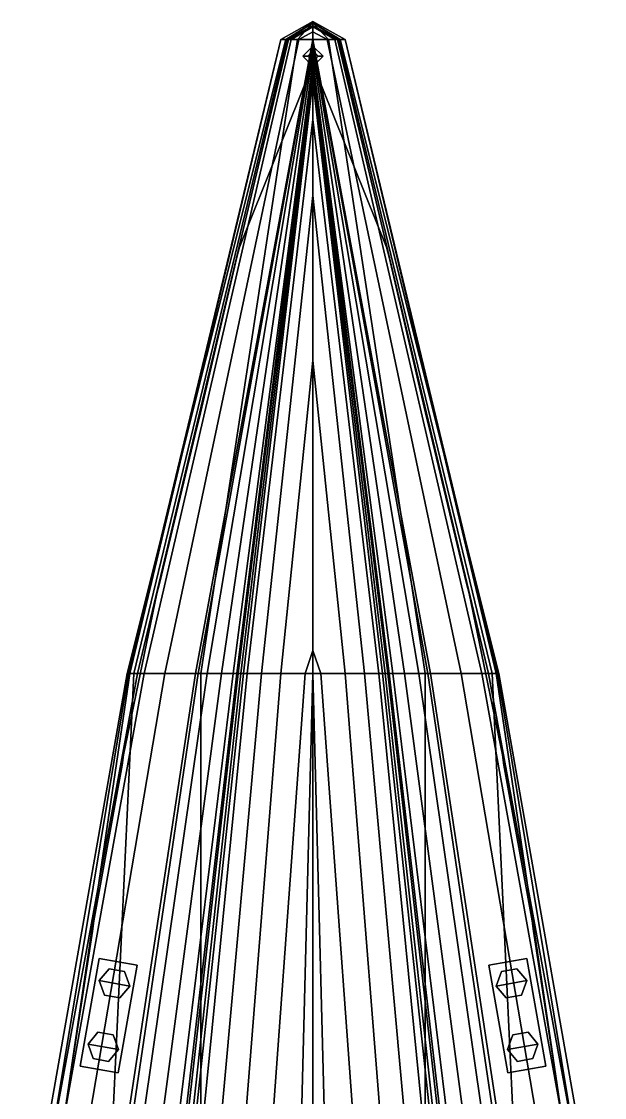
# Model space of a CAD drawing. Header units: millimetres. Extents: x -5 to 5, y -86 to 49.
# Drawn here: x -2.26 to 2.26, y 40.58 to 48.93 of the extents above; entities that cross this region are included whole.
import ezdxf

# ---------------------------------------------------------------- set-up
doc = ezdxf.new("R2010")
doc.units = ezdxf.units.MM
for name, color, linetype in [('drawing', 9, 'Continuous'), ('h2', 6, 'Continuous'), ('railings', 6, 'Continuous')]:
    doc.layers.add(name, color=color, linetype=linetype)

msp = doc.modelspace()

# ---------------------------------------------------------------- linework, layer by layer
at = {"color": 2}
for points in [[(0.21, 48.79, 4.7), (0, 48.92, 4.7), (0, 48.93, 4.81), (0.25, 48.79, 4.81)], [(0.25, 48.79, 4.81), (0, 48.93, 4.81), (0, 48.93, 4.86), (0.25, 48.79, 4.86)], [(0.19, 48.79, 4.52), (0, 48.9, 4.52), (0, 48.92, 4.7), (0.21, 48.79, 4.7)], [(1.36, 43.87, 4.52), (0.19, 48.79, 4.52), (0.21, 48.79, 4.7), (1.44, 43.87, 4.7)], [(1.44, 43.87, 4.7), (0.21, 48.79, 4.7), (0.25, 48.79, 4.81), (1.43, 43.87, 4.83)], [(1.43, 43.87, 4.83), (0.25, 48.79, 4.81), (0.25, 48.79, 4.86), (1.42, 43.87, 4.86)], [(2.22, 39.21, 4.52), (1.36, 43.87, 4.52), (1.44, 43.87, 4.7), (2.26, 39.21, 4.61)], [(2.2, 39.21, 4.76), (1.43, 43.87, 4.83), (1.42, 43.87, 4.86), (2.11, 39.21, 4.81)], [(2.26, 39.21, 4.61), (1.44, 43.87, 4.7), (1.43, 43.87, 4.83), (2.2, 39.21, 4.76)]]:
    msp.add_3dface(points, dxfattribs=at)
for points in [[(0.25, 48.79, 4.86), (0, 48.93, 4.86), (0, 48.92, 4.9), (0.2, 48.79, 4.9)], [(0.2, 48.79, 4.9), (0, 48.92, 4.9), (0, 48.92, 4.9), (0.12, 48.79, 4.92)], [(0.12, 48.79, 4.92), (0, 48.92, 4.9), (0, 48.92, 4.9), (0, 48.79, 4.92)], [(0.17, 48.79, 4.35), (0, 48.89, 4.35), (0, 48.9, 4.52), (0.19, 48.79, 4.52)], [(0.11, 48.79, 3.82), (0, 48.85, 3.82), (0, 48.89, 4.35), (0.17, 48.79, 4.35)], [(0, 48.79, 2.72), (0, 48.79, 2.72), (0, 48.85, 3.82), (0.11, 48.79, 3.82)], [(0.91, 43.87, 2.72), (0, 48.79, 2.72), (0.11, 48.79, 3.82), (1.15, 43.87, 3.82)], [(0.87, 43.87, 4.98), (0.12, 48.79, 4.92), (0, 48.79, 4.92), (0, 43.87, 5.02)], [(0.89, 43.87, 2.54), (0, 48.78, 2.54), (0, 48.79, 2.72), (0.91, 43.87, 2.72)], [(0.82, 43.87, 2.2), (0, 48.75, 2.2), (0, 48.78, 2.54), (0.89, 43.87, 2.54)], [(1.15, 43.87, 3.82), (0.11, 48.79, 3.82), (0.17, 48.79, 4.35), (1.31, 43.87, 4.35)], [(1.39, 43.87, 4.9), (0.2, 48.79, 4.9), (0.12, 48.79, 4.92), (0.87, 43.87, 4.98)], [(1.31, 43.87, 4.35), (0.17, 48.79, 4.35), (0.19, 48.79, 4.52), (1.36, 43.87, 4.52)], [(1.42, 43.87, 4.86), (0.25, 48.79, 4.86), (0.2, 48.79, 4.9), (1.39, 43.87, 4.9)], [(0, 48.74, 4.92), (-0.08, 48.66, 4.92), (-0.04, 48.66, 9.35), (0, 48.7, 9.35)], [(0, 48.62, 9.35), (0.04, 48.66, 9.35), (0, 48.7, 9.35), (-0.04, 48.66, 9.35)], [(0.71, 43.87, 1.35), (0, 48.7, 1.35), (0, 48.75, 2.2), (0.82, 43.87, 2.2)], [(0.08, 48.66, 4.92), (0, 48.74, 4.92), (0, 48.7, 9.35), (0.04, 48.66, 9.35)], [(0.62, 43.87, 0.42), (0, 48.62, 0.42), (0, 48.7, 1.35), (0.71, 43.87, 1.35)], [(-0.08, 48.66, 4.92), (0, 48.58, 4.92), (0, 48.62, 9.35), (-0.04, 48.66, 9.35)], [(0, 48.58, 4.92), (0.08, 48.66, 4.92), (0.04, 48.66, 9.35), (0, 48.62, 9.35)], [(0, 22.16, 24.81), (0, 48.64, 5.23), (0, 48.64, 5.28), (0, 22.16, 24.85)], [(0, 22.16, 24.85), (0, 48.64, 5.28), (0, 48.64, 5.23), (0, 22.16, 24.81)], [(0.59, 43.87), (0, 48.6), (0, 48.62, 0.42), (0.62, 43.87, 0.42)], [(0.58, 43.87, -0.25), (0, 48.58, -0.25), (0, 48.6), (0.59, 43.87)], [(0.56, 43.87, -0.53), (0, 48.53, -0.53), (0, 48.58, -0.25), (0.58, 43.87, -0.25)], [(0.54, 43.87, -0.83), (0, 48.47, -0.83), (0, 48.53, -0.53), (0.56, 43.87, -0.53)], [(0.51, 43.87, -1.38), (0, 48.17, -1.38), (0, 48.47, -0.83), (0.54, 43.87, -0.83)], [(0.4, 43.87, -1.91), (0, 47.58, -1.91), (0, 48.17, -1.38), (0.51, 43.87, -1.38)], [(0.25, 43.87, -2.29), (0, 46.3, -2.29), (0, 47.58, -1.91), (0.4, 43.87, -1.91)], [(0.06, 43.87, -2.61), (0, 44.05, -2.61), (0, 46.3, -2.29), (0.25, 43.87, -2.29)], [(0, 43.87, -2.64), (0, 43.87, -2.64), (0, 44.05, -2.61), (0.06, 43.87, -2.61)], [(0, 39.21, -2.93), (0, 43.87, -2.64), (0, 43.87, -2.64), (0.12, 39.21, -2.9)], [(0.12, 39.21, -2.9), (0, 43.87, -2.64), (0.06, 43.87, -2.61), (0.4, 39.21, -2.61)], [(0.87, 39.21, 4.98), (0.87, 43.87, 4.98), (0, 43.87, 5.02), (0, 39.21, 5.02)], [(0.4, 39.21, -2.61), (0.06, 43.87, -2.61), (0.25, 43.87, -2.29), (0.62, 39.21, -2.29)], [(0.62, 39.21, -2.29), (0.25, 43.87, -2.29), (0.4, 43.87, -1.91), (0.82, 39.21, -1.91)], [(0.82, 39.21, -1.91), (0.4, 43.87, -1.91), (0.51, 43.87, -1.38), (0.97, 39.21, -1.38)], [(0.97, 39.21, -1.38), (0.51, 43.87, -1.38), (0.54, 43.87, -0.83), (1.04, 39.21, -0.83)], [(1.04, 39.21, -0.83), (0.54, 43.87, -0.83), (0.56, 43.87, -0.53), (1.07, 39.21, -0.53)], [(1.07, 39.21, -0.53), (0.56, 43.87, -0.53), (0.58, 43.87, -0.25), (1.11, 39.21, -0.25)], [(1.11, 39.21, -0.25), (0.58, 43.87, -0.25), (0.59, 43.87), (1.13, 39.21)], [(1.13, 39.21), (0.59, 43.87), (0.62, 43.87, 0.42), (1.19, 39.21, 0.42)], [(1.19, 39.21, 0.42), (0.62, 43.87, 0.42), (0.71, 43.87, 1.35), (1.33, 39.21, 1.35)], [(1.33, 39.21, 1.35), (0.71, 43.87, 1.35), (0.82, 43.87, 2.2), (1.49, 39.21, 2.2)], [(1.49, 39.21, 2.2), (0.82, 43.87, 2.2), (0.89, 43.87, 2.54), (1.58, 39.21, 2.54)], [(1.61, 39.21, 4.9), (1.39, 43.87, 4.9), (0.87, 43.87, 4.98), (0.87, 39.21, 4.98)], [(1.58, 39.21, 2.54), (0.89, 43.87, 2.54), (0.91, 43.87, 2.72), (1.62, 39.21, 2.72)], [(1.62, 39.21, 2.72), (0.91, 43.87, 2.72), (1.15, 43.87, 3.82), (1.94, 39.21, 3.82)], [(1.94, 39.21, 3.82), (1.15, 43.87, 3.82), (1.31, 43.87, 4.35), (2.15, 39.21, 4.35)], [(2.15, 39.21, 4.35), (1.31, 43.87, 4.35), (1.36, 43.87, 4.52), (2.22, 39.21, 4.52)], [(2.11, 39.21, 4.81), (1.42, 43.87, 4.86), (1.39, 43.87, 4.9), (1.61, 39.21, 4.9)], [(-1.6578, 41.6592, 4.82), (-1.8054, 40.8221, 4.82), (-1.8054, 40.8221, 4.93), (-1.6578, 41.6592, 4.93)], [(-1.8054, 40.8221, 4.93), (-1.51, 40.77, 4.93), (-1.3624, 41.6071, 4.93), (-1.6578, 41.6592, 4.93)], [(-1.6578, 41.6592, 4.93), (-1.3624, 41.6071, 4.93), (-1.3624, 41.6071, 4.82), (-1.6578, 41.6592, 4.82)], [(-1.3624, 41.6071, 4.93), (-1.51, 40.77, 4.93), (-1.51, 40.77, 4.82), (-1.3624, 41.6071, 4.82)], [(1.3624, 41.6071, 4.93), (1.6578, 41.6592, 4.93), (1.6578, 41.6592, 4.82), (1.3624, 41.6071, 4.82)], [(1.51, 40.77, 4.93), (1.8054, 40.8221, 4.93), (1.6578, 41.6592, 4.93), (1.3624, 41.6071, 4.93)], [(1.3624, 41.6071, 4.82), (1.51, 40.77, 4.82), (1.51, 40.77, 4.93), (1.3624, 41.6071, 4.93)], [(1.6578, 41.6592, 4.93), (1.8054, 40.8221, 4.93), (1.8054, 40.8221, 4.82), (1.6578, 41.6592, 4.82)], [(-1.4625, 41.5576, 5.33), (-1.5807, 41.5785, 5.33), (-1.6578, 41.4866, 5.33), (-1.4215, 41.4449, 5.33)], [(-1.5807, 41.5785, 4.93), (-1.6578, 41.4866, 4.93), (-1.6578, 41.4866, 5.33), (-1.5807, 41.5785, 5.33)], [(-1.4625, 41.5576, 4.93), (-1.5807, 41.5785, 4.93), (-1.5807, 41.5785, 5.33), (-1.4625, 41.5576, 5.33)], [(-1.4215, 41.4449, 4.93), (-1.4625, 41.5576, 4.93), (-1.4625, 41.5576, 5.33), (-1.4215, 41.4449, 5.33)], [(1.5807, 41.5785, 5.33), (1.4625, 41.5576, 5.33), (1.4215, 41.4449, 5.33), (1.6578, 41.4866, 5.33)], [(1.4625, 41.5576, 4.93), (1.4215, 41.4449, 4.93), (1.4215, 41.4449, 5.33), (1.4625, 41.5576, 5.33)], [(1.5807, 41.5785, 4.93), (1.4625, 41.5576, 4.93), (1.4625, 41.5576, 5.33), (1.5807, 41.5785, 5.33)], [(1.6578, 41.4866, 4.93), (1.5807, 41.5785, 4.93), (1.5807, 41.5785, 5.33), (1.6578, 41.4866, 5.33)], [(-1.4215, 41.4449, 5.33), (-1.6578, 41.4866, 5.33), (-1.6168, 41.3738, 5.33), (-1.4986, 41.353, 5.33)], [(-1.6578, 41.4866, 4.93), (-1.6168, 41.3738, 4.93), (-1.6168, 41.3738, 5.33), (-1.6578, 41.4866, 5.33)], [(-1.4986, 41.353, 4.93), (-1.4215, 41.4449, 4.93), (-1.4215, 41.4449, 5.33), (-1.4986, 41.353, 5.33)], [(1.6578, 41.4866, 5.33), (1.4215, 41.4449, 5.33), (1.4986, 41.353, 5.33), (1.6168, 41.3738, 5.33)], [(1.4215, 41.4449, 4.93), (1.4986, 41.353, 4.93), (1.4986, 41.353, 5.33), (1.4215, 41.4449, 5.33)], [(1.6168, 41.3738, 4.93), (1.6578, 41.4866, 4.93), (1.6578, 41.4866, 5.33), (1.6168, 41.3738, 5.33)], [(-1.6168, 41.3738, 4.93), (-1.4986, 41.353, 4.93), (-1.4986, 41.353, 5.33), (-1.6168, 41.3738, 5.33)], [(1.4986, 41.353, 4.93), (1.6168, 41.3738, 4.93), (1.6168, 41.3738, 5.33), (1.4986, 41.353, 5.33)], [(-1.5493, 41.0652, 5.33), (-1.6675, 41.0861, 5.33), (-1.7446, 40.9942, 5.33), (-1.5083, 40.9525, 5.33)], [(-1.6675, 41.0861, 4.93), (-1.7446, 40.9942, 4.93), (-1.7446, 40.9942, 5.33), (-1.6675, 41.0861, 5.33)], [(-1.5493, 41.0652, 4.93), (-1.6675, 41.0861, 4.93), (-1.6675, 41.0861, 5.33), (-1.5493, 41.0652, 5.33)], [(1.6675, 41.0861, 5.33), (1.5493, 41.0652, 5.33), (1.5083, 40.9525, 5.33), (1.7446, 40.9942, 5.33)], [(1.6675, 41.0861, 4.93), (1.5493, 41.0652, 4.93), (1.5493, 41.0652, 5.33), (1.6675, 41.0861, 5.33)], [(1.7446, 40.9942, 4.93), (1.6675, 41.0861, 4.93), (1.6675, 41.0861, 5.33), (1.7446, 40.9942, 5.33)], [(-1.5083, 40.9525, 4.93), (-1.5493, 41.0652, 4.93), (-1.5493, 41.0652, 5.33), (-1.5083, 40.9525, 5.33)], [(1.5493, 41.0652, 4.93), (1.5083, 40.9525, 4.93), (1.5083, 40.9525, 5.33), (1.5493, 41.0652, 5.33)], [(-1.5083, 40.9525, 5.33), (-1.7446, 40.9942, 5.33), (-1.7036, 40.8814, 5.33), (-1.5854, 40.8605, 5.33)], [(-1.7446, 40.9942, 4.93), (-1.7036, 40.8814, 4.93), (-1.7036, 40.8814, 5.33), (-1.7446, 40.9942, 5.33)], [(-1.5854, 40.8605, 4.93), (-1.5083, 40.9525, 4.93), (-1.5083, 40.9525, 5.33), (-1.5854, 40.8605, 5.33)], [(1.7446, 40.9942, 5.33), (1.5083, 40.9525, 5.33), (1.5854, 40.8605, 5.33), (1.7036, 40.8814, 5.33)], [(1.5083, 40.9525, 4.93), (1.5854, 40.8605, 4.93), (1.5854, 40.8605, 5.33), (1.5083, 40.9525, 5.33)], [(1.7036, 40.8814, 4.93), (1.7446, 40.9942, 4.93), (1.7446, 40.9942, 5.33), (1.7036, 40.8814, 5.33)], [(-1.7036, 40.8814, 4.93), (-1.5854, 40.8605, 4.93), (-1.5854, 40.8605, 5.33), (-1.7036, 40.8814, 5.33)], [(1.5854, 40.8605, 4.93), (1.7036, 40.8814, 4.93), (1.7036, 40.8814, 5.33), (1.5854, 40.8605, 5.33)], [(-1.8054, 40.8221, 4.82), (-1.51, 40.77, 4.82), (-1.51, 40.77, 4.93), (-1.8054, 40.8221, 4.93)], [(1.51, 40.77, 4.82), (1.8054, 40.8221, 4.82), (1.8054, 40.8221, 4.93), (1.51, 40.77, 4.93)]]:
    msp.add_3dface(points)
at = {"layer": 'drawing', "extrusion": (1, -1.22461e-16, 0)}
msp.add_line((0, -48.93, -5.93), (0, 48.93, -5.93), dxfattribs=at)
at = {"layer": 'h2'}
for points in [[(-0.25, 48.79, 4.86), (0, 48.93, 4.86), (0, 48.92, 4.9), (-0.2, 48.79, 4.9)], [(-0.25, 48.79, 4.81), (0, 48.93, 4.81), (0, 48.93, 4.86), (-0.25, 48.79, 4.86)], [(-0.21, 48.79, 4.7), (0, 48.92, 4.7), (0, 48.93, 4.81), (-0.25, 48.79, 4.81)], [(-0.19, 48.79, 4.52), (0, 48.9, 4.52), (0, 48.92, 4.7), (-0.21, 48.79, 4.7)], [(-0.2, 48.79, 4.9), (0, 48.92, 4.9), (0, 48.92, 4.9), (-0.12, 48.79, 4.92)], [(-0.17, 48.79, 4.35), (0, 48.89, 4.35), (0, 48.9, 4.52), (-0.19, 48.79, 4.52)], [(-0.11, 48.79, 3.82), (0, 48.85, 3.82), (0, 48.89, 4.35), (-0.17, 48.79, 4.35)], [(-0.12, 48.79, 4.92), (0, 48.92, 4.9), (0, 48.92, 4.9), (0, 48.79, 4.92)], [(0, 48.79, 2.72), (0, 48.79, 2.72), (0, 48.85, 3.82), (-0.11, 48.79, 3.82)], [(-1.36, 43.87, 4.52), (-0.19, 48.79, 4.52), (-0.21, 48.79, 4.7), (-1.44, 43.87, 4.7)], [(-1.44, 43.87, 4.7), (-0.21, 48.79, 4.7), (-0.25, 48.79, 4.81), (-1.43, 43.87, 4.83)], [(-1.43, 43.87, 4.83), (-0.25, 48.79, 4.81), (-0.25, 48.79, 4.86), (-1.42, 43.87, 4.86)], [(-1.42, 43.87, 4.86), (-0.25, 48.79, 4.86), (-0.2, 48.79, 4.9), (-1.39, 43.87, 4.9)], [(-1.39, 43.87, 4.9), (-0.2, 48.79, 4.9), (-0.12, 48.79, 4.92), (-0.87, 43.87, 4.98)], [(-1.31, 43.87, 4.35), (-0.17, 48.79, 4.35), (-0.19, 48.79, 4.52), (-1.36, 43.87, 4.52)], [(-1.15, 43.87, 3.82), (-0.11, 48.79, 3.82), (-0.17, 48.79, 4.35), (-1.31, 43.87, 4.35)], [(-0.91, 43.87, 2.72), (0, 48.79, 2.72), (-0.11, 48.79, 3.82), (-1.15, 43.87, 3.82)], [(-0.89, 43.87, 2.54), (0, 48.78, 2.54), (0, 48.79, 2.72), (-0.91, 43.87, 2.72)], [(-0.82, 43.87, 2.2), (0, 48.75, 2.2), (0, 48.78, 2.54), (-0.89, 43.87, 2.54)], [(-0.87, 43.87, 4.98), (-0.12, 48.79, 4.92), (0, 48.79, 4.92), (0, 43.87, 5.02)], [(-0.71, 43.87, 1.35), (0, 48.7, 1.35), (0, 48.75, 2.2), (-0.82, 43.87, 2.2)], [(-0.62, 43.87, 0.42), (0, 48.62, 0.42), (0, 48.7, 1.35), (-0.71, 43.87, 1.35)], [(-0.59, 43.87), (0, 48.6), (0, 48.62, 0.42), (-0.62, 43.87, 0.42)], [(-0.58, 43.87, -0.25), (0, 48.58, -0.25), (0, 48.6), (-0.59, 43.87)], [(-0.56, 43.87, -0.53), (0, 48.53, -0.53), (0, 48.58, -0.25), (-0.58, 43.87, -0.25)], [(-0.54, 43.87, -0.83), (0, 48.47, -0.83), (0, 48.53, -0.53), (-0.56, 43.87, -0.53)], [(-0.51, 43.87, -1.38), (0, 48.17, -1.38), (0, 48.47, -0.83), (-0.54, 43.87, -0.83)], [(-0.4, 43.87, -1.91), (0, 47.58, -1.91), (0, 48.17, -1.38), (-0.51, 43.87, -1.38)], [(-0.25, 43.87, -2.29), (0, 46.3, -2.29), (0, 47.58, -1.91), (-0.4, 43.87, -1.91)], [(-0.06, 43.87, -2.61), (0, 44.05, -2.61), (0, 46.3, -2.29), (-0.25, 43.87, -2.29)], [(0, 43.87, -2.64), (0, 43.87, -2.64), (0, 44.05, -2.61), (-0.06, 43.87, -2.61)], [(-2.26, 39.21, 4.61), (-1.44, 43.87, 4.7), (-1.43, 43.87, 4.83), (-2.2, 39.21, 4.76)], [(-2.22, 39.21, 4.52), (-1.36, 43.87, 4.52), (-1.44, 43.87, 4.7), (-2.26, 39.21, 4.61)], [(-2.15, 39.21, 4.35), (-1.31, 43.87, 4.35), (-1.36, 43.87, 4.52), (-2.22, 39.21, 4.52)], [(-2.2, 39.21, 4.76), (-1.43, 43.87, 4.83), (-1.42, 43.87, 4.86), (-2.11, 39.21, 4.81)], [(-1.94, 39.21, 3.82), (-1.15, 43.87, 3.82), (-1.31, 43.87, 4.35), (-2.15, 39.21, 4.35)], [(-2.11, 39.21, 4.81), (-1.42, 43.87, 4.86), (-1.39, 43.87, 4.9), (-1.61, 39.21, 4.9)], [(-1.62, 39.21, 2.72), (-0.91, 43.87, 2.72), (-1.15, 43.87, 3.82), (-1.94, 39.21, 3.82)], [(-1.58, 39.21, 2.54), (-0.89, 43.87, 2.54), (-0.91, 43.87, 2.72), (-1.62, 39.21, 2.72)], [(-1.61, 39.21, 4.9), (-1.39, 43.87, 4.9), (-0.87, 43.87, 4.98), (-0.87, 39.21, 4.98)], [(-1.49, 39.21, 2.2), (-0.82, 43.87, 2.2), (-0.89, 43.87, 2.54), (-1.58, 39.21, 2.54)], [(-1.33, 39.21, 1.35), (-0.71, 43.87, 1.35), (-0.82, 43.87, 2.2), (-1.49, 39.21, 2.2)], [(-1.19, 39.21, 0.42), (-0.62, 43.87, 0.42), (-0.71, 43.87, 1.35), (-1.33, 39.21, 1.35)], [(-1.13, 39.21), (-0.59, 43.87), (-0.62, 43.87, 0.42), (-1.19, 39.21, 0.42)], [(-1.11, 39.21, -0.25), (-0.58, 43.87, -0.25), (-0.59, 43.87), (-1.13, 39.21)], [(-1.07, 39.21, -0.53), (-0.56, 43.87, -0.53), (-0.58, 43.87, -0.25), (-1.11, 39.21, -0.25)], [(-1.04, 39.21, -0.83), (-0.54, 43.87, -0.83), (-0.56, 43.87, -0.53), (-1.07, 39.21, -0.53)], [(-0.97, 39.21, -1.38), (-0.51, 43.87, -1.38), (-0.54, 43.87, -0.83), (-1.04, 39.21, -0.83)], [(-0.82, 39.21, -1.91), (-0.4, 43.87, -1.91), (-0.51, 43.87, -1.38), (-0.97, 39.21, -1.38)], [(-0.87, 39.21, 4.98), (-0.87, 43.87, 4.98), (0, 43.87, 5.02), (0, 39.21, 5.02)], [(-0.62, 39.21, -2.29), (-0.25, 43.87, -2.29), (-0.4, 43.87, -1.91), (-0.82, 39.21, -1.91)], [(-0.4, 39.21, -2.61), (-0.06, 43.87, -2.61), (-0.25, 43.87, -2.29), (-0.62, 39.21, -2.29)], [(-0.12, 39.21, -2.9), (0, 43.87, -2.64), (-0.06, 43.87, -2.61), (-0.4, 39.21, -2.61)], [(0, 39.21, -2.93), (0, 43.87, -2.64), (0, 43.87, -2.64), (-0.12, 39.21, -2.9)]]:
    msp.add_3dface(points, dxfattribs=at)
at = {"layer": 'railings'}
for points in [[(-0.57, 47.18, 5.6), (-0.57, 47.18, 5.63), (0, 48.6, 5.63), (0, 48.6, 5.6)], [(0, 48.6, 5.6), (0, 48.6, 5.63), (-0.57, 47.18, 5.63), (-0.57, 47.18, 5.6)], [(0, 48.6, 6.11), (0, 48.6, 6.14), (-0.57, 47.18, 6.14), (-0.57, 47.18, 6.11)], [(-0.57, 47.18, 6.11), (-0.57, 47.18, 6.14), (0, 48.6, 6.14), (0, 48.6, 6.11)], [(0, 48.6, 6.11), (0, 48.6, 6.14), (0.57, 47.18, 6.14), (0.57, 47.18, 6.11)], [(0.57, 47.18, 6.11), (0.57, 47.18, 6.14), (0, 48.6, 6.14), (0, 48.6, 6.11)], [(0, 48.6, 5.6), (0, 48.6, 5.63), (0.57, 47.18, 5.63), (0.57, 47.18, 5.6)], [(0.57, 47.18, 5.6), (0.57, 47.18, 5.63), (0, 48.6, 5.63), (0, 48.6, 5.6)], [(-0.59, 47.1, 6.14), (-0.57, 47.18, 6.14), (-0.57, 47.18, 4.86), (-0.59, 47.1, 4.86)], [(-0.59, 47.1, 4.86), (-0.57, 47.18, 4.86), (-0.57, 47.18, 6.14), (-0.59, 47.1, 6.14)], [(0.59, 47.1, 6.14), (0.57, 47.18, 6.14), (0.57, 47.18, 4.86), (0.59, 47.1, 4.86)], [(0.59, 47.1, 4.86), (0.57, 47.18, 4.86), (0.57, 47.18, 6.14), (0.59, 47.1, 6.14)], [(-0.59, 47.1, 5.6), (-0.59, 47.1, 5.63), (-0.88, 45.86, 5.63), (-0.88, 45.86, 5.6)], [(-0.88, 45.86, 5.6), (-0.88, 45.86, 5.63), (-0.59, 47.1, 5.63), (-0.59, 47.1, 5.6)], [(-0.88, 45.86, 6.11), (-0.88, 45.86, 6.14), (-0.59, 47.1, 6.14), (-0.59, 47.1, 6.11)], [(-0.59, 47.1, 6.11), (-0.59, 47.1, 6.14), (-0.88, 45.86, 6.14), (-0.88, 45.86, 6.11)], [(0.59, 47.1, 6.11), (0.59, 47.1, 6.14), (0.88, 45.86, 6.14), (0.88, 45.86, 6.11)], [(0.88, 45.86, 6.11), (0.88, 45.86, 6.14), (0.59, 47.1, 6.14), (0.59, 47.1, 6.11)], [(0.88, 45.86, 5.6), (0.88, 45.86, 5.63), (0.59, 47.1, 5.63), (0.59, 47.1, 5.6)], [(0.59, 47.1, 5.6), (0.59, 47.1, 5.63), (0.88, 45.86, 5.63), (0.88, 45.86, 5.6)], [(-0.9, 45.78, 4.86), (-0.88, 45.86, 4.86), (-0.88, 45.86, 6.14), (-0.9, 45.78, 6.14)], [(-0.9, 45.78, 6.14), (-0.88, 45.86, 6.14), (-0.88, 45.86, 4.86), (-0.9, 45.78, 4.86)], [(0.9, 45.78, 6.14), (0.88, 45.86, 6.14), (0.88, 45.86, 4.86), (0.9, 45.78, 4.86)], [(0.9, 45.78, 4.86), (0.88, 45.86, 4.86), (0.88, 45.86, 6.14), (0.9, 45.78, 6.14)], [(-1.19, 44.57, 5.59), (-1.19, 44.57, 5.62), (-0.9, 45.78, 5.63), (-0.9, 45.78, 5.6)], [(-0.9, 45.78, 5.6), (-0.9, 45.78, 5.63), (-1.19, 44.57, 5.62), (-1.19, 44.57, 5.59)], [(-0.9, 45.78, 6.11), (-0.9, 45.78, 6.14), (-1.19, 44.57, 6.13), (-1.19, 44.57, 6.1)], [(-1.19, 44.57, 6.1), (-1.19, 44.57, 6.13), (-0.9, 45.78, 6.14), (-0.9, 45.78, 6.11)], [(0.9, 45.78, 6.11), (0.9, 45.78, 6.14), (1.19, 44.57, 6.13), (1.19, 44.57, 6.1)], [(1.19, 44.57, 6.1), (1.19, 44.57, 6.13), (0.9, 45.78, 6.14), (0.9, 45.78, 6.11)], [(0.9, 45.78, 5.6), (0.9, 45.78, 5.63), (1.19, 44.57, 5.62), (1.19, 44.57, 5.59)], [(1.19, 44.57, 5.59), (1.19, 44.57, 5.62), (0.9, 45.78, 5.63), (0.9, 45.78, 5.6)], [(-1.21, 44.49, 6.13), (-1.19, 44.57, 6.13), (-1.19, 44.57, 4.86), (-1.21, 44.49, 4.86)], [(-1.21, 44.49, 4.86), (-1.19, 44.57, 4.86), (-1.19, 44.57, 6.13), (-1.21, 44.49, 6.13)], [(1.21, 44.49, 4.86), (1.19, 44.57, 4.86), (1.19, 44.57, 6.13), (1.21, 44.49, 6.13)], [(1.21, 44.49, 6.13), (1.19, 44.57, 6.13), (1.19, 44.57, 4.86), (1.21, 44.49, 4.86)], [(-1.21, 44.49, 5.59), (-1.21, 44.49, 5.62), (-1.47, 43.24, 5.62), (-1.47, 43.24, 5.59)], [(-1.47, 43.24, 5.59), (-1.47, 43.24, 5.62), (-1.21, 44.49, 5.62), (-1.21, 44.49, 5.59)], [(-1.47, 43.24, 6.1), (-1.47, 43.24, 6.13), (-1.21, 44.49, 6.13), (-1.21, 44.49, 6.1)], [(-1.21, 44.49, 6.1), (-1.21, 44.49, 6.13), (-1.47, 43.24, 6.13), (-1.47, 43.24, 6.1)], [(1.47, 43.24, 6.1), (1.47, 43.24, 6.13), (1.21, 44.49, 6.13), (1.21, 44.49, 6.1)], [(1.21, 44.49, 6.1), (1.21, 44.49, 6.13), (1.47, 43.24, 6.13), (1.47, 43.24, 6.1)], [(1.47, 43.24, 5.59), (1.47, 43.24, 5.62), (1.21, 44.49, 5.62), (1.21, 44.49, 5.59)], [(1.21, 44.49, 5.59), (1.21, 44.49, 5.62), (1.47, 43.24, 5.62), (1.47, 43.24, 5.59)], [(-1.48, 43.16, 4.85), (-1.47, 43.24, 4.85), (-1.47, 43.24, 6.13), (-1.48, 43.16, 6.13)], [(-1.48, 43.16, 6.13), (-1.47, 43.24, 6.13), (-1.47, 43.24, 4.85), (-1.48, 43.16, 4.85)], [(1.48, 43.16, 4.85), (1.47, 43.24, 4.85), (1.47, 43.24, 6.13), (1.48, 43.16, 6.13)], [(1.48, 43.16, 6.13), (1.47, 43.24, 6.13), (1.47, 43.24, 4.85), (1.48, 43.16, 4.85)], [(-1.48, 43.16, 5.59), (-1.48, 43.16, 5.62), (-1.7, 41.95, 5.59), (-1.7, 41.95, 5.56)], [(-1.7, 41.95, 5.56), (-1.7, 41.95, 5.59), (-1.48, 43.16, 5.62), (-1.48, 43.16, 5.59)], [(-1.7, 41.95, 6.07), (-1.7, 41.95, 6.1), (-1.48, 43.16, 6.13), (-1.48, 43.16, 6.1)], [(-1.48, 43.16, 6.1), (-1.48, 43.16, 6.13), (-1.7, 41.95, 6.1), (-1.7, 41.95, 6.07)], [(1.48, 43.16, 6.1), (1.48, 43.16, 6.13), (1.7, 41.95, 6.1), (1.7, 41.95, 6.07)], [(1.7, 41.95, 6.07), (1.7, 41.95, 6.1), (1.48, 43.16, 6.13), (1.48, 43.16, 6.1)], [(1.7, 41.95, 5.56), (1.7, 41.95, 5.59), (1.48, 43.16, 5.62), (1.48, 43.16, 5.59)], [(1.48, 43.16, 5.59), (1.48, 43.16, 5.62), (1.7, 41.95, 5.59), (1.7, 41.95, 5.56)], [(-1.71, 41.87, 6.1), (-1.7, 41.95, 6.1), (-1.7, 41.95, 4.83), (-1.71, 41.87, 4.83)], [(-1.71, 41.87, 4.83), (-1.7, 41.95, 4.83), (-1.7, 41.95, 6.1), (-1.71, 41.87, 6.1)], [(1.71, 41.87, 6.1), (1.7, 41.95, 6.1), (1.7, 41.95, 4.83), (1.71, 41.87, 4.83)], [(1.71, 41.87, 4.83), (1.7, 41.95, 4.83), (1.7, 41.95, 6.1), (1.71, 41.87, 6.1)], [(-1.71, 41.87, 5.56), (-1.71, 41.87, 5.59), (-1.9, 40.62, 5.58), (-1.9, 40.62, 5.55)], [(-1.9, 40.62, 5.55), (-1.9, 40.62, 5.58), (-1.71, 41.87, 5.59), (-1.71, 41.87, 5.56)], [(-1.9, 40.62, 6.06), (-1.9, 40.62, 6.09), (-1.71, 41.87, 6.1), (-1.71, 41.87, 6.07)], [(-1.71, 41.87, 6.07), (-1.71, 41.87, 6.1), (-1.9, 40.62, 6.09), (-1.9, 40.62, 6.06)], [(1.9, 40.62, 6.06), (1.9, 40.62, 6.09), (1.71, 41.87, 6.1), (1.71, 41.87, 6.07)], [(1.71, 41.87, 6.07), (1.71, 41.87, 6.1), (1.9, 40.62, 6.09), (1.9, 40.62, 6.06)], [(1.9, 40.62, 5.55), (1.9, 40.62, 5.58), (1.71, 41.87, 5.59), (1.71, 41.87, 5.56)], [(1.71, 41.87, 5.56), (1.71, 41.87, 5.59), (1.9, 40.62, 5.58), (1.9, 40.62, 5.55)], [(-1.91, 40.54, 6.09), (-1.9, 40.62, 6.09), (-1.9, 40.62, 4.82), (-1.91, 40.54, 4.82)], [(-1.91, 40.54, 4.82), (-1.9, 40.62, 4.82), (-1.9, 40.62, 6.09), (-1.91, 40.54, 6.09)], [(1.91, 40.54, 4.82), (1.9, 40.62, 4.82), (1.9, 40.62, 6.09), (1.91, 40.54, 6.09)], [(1.91, 40.54, 6.09), (1.9, 40.62, 6.09), (1.9, 40.62, 4.82), (1.91, 40.54, 4.82)]]:
    msp.add_3dface(points, dxfattribs=at)

doc.saveas('drawing.dxf')
